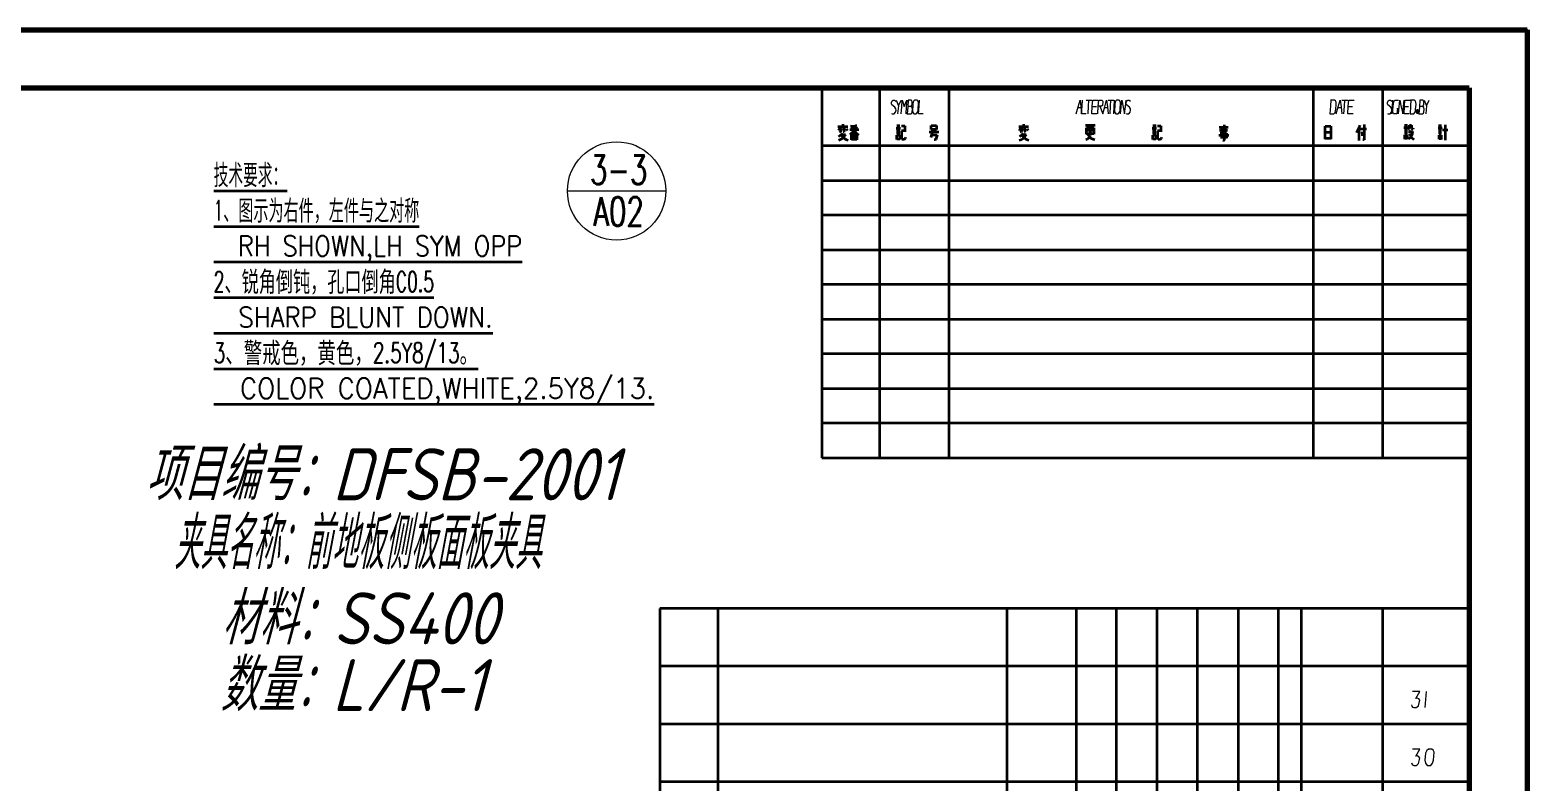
# Model space of a CAD drawing. Header units: millimetres. Extents: x 1333 to 104182, y -62926 to -5704.
# Drawn here: x 51010 to 51528, y -61988 to -61728 of the extents above; entities that cross this region are included whole.
import ezdxf
from ezdxf.enums import TextEntityAlignment as Align

# ---------------------------------------------------------------- set-up
doc = ezdxf.new("R2010")
doc.units = ezdxf.units.MM
doc.header["$LTSCALE"] = 0.5
doc.layers.add('08', color=1, linetype='Continuous')
doc.layers.add('11', color=3, linetype='Continuous')
doc.layers.add('TEXT', color=1, linetype='Continuous', lineweight=35)
doc.layers.add('材质&数量层', color=1, linetype='Continuous', lineweight=9)
doc.styles.add('GB', font='gbeitc.shx', dxfattribs={"bigfont": 'gbcbig.shx'})
doc.styles.get("Standard").update_dxf_attribs({"font": 'simplex.shx'})

# ---------------------------------------------------------------- blocks, each defined once
blk = doc.blocks.new('D')
at = {"color": 7, "lineweight": 35, "ltscale": 0.25}
for p, q in [((54076.08, -14049.04), (54076.08, -14069.04)), ((54096.08, -14049.04), (54096.08, -14069.04)), ((54196.08, -14049.04), (54196.08, -14069.04)), ((54220.08, -14049.04), (54220.08, -14069.04)), ((54234.08, -14069.04), (54234.08, -14049.04)), ((54248.08, -14069.04), (54248.08, -14049.04)), ((54262.08, -14069.04), (54262.08, -14049.04)), ((54276.08, -14049.04), (54276.08, -14069.04)), ((54290.08, -14069.04), (54290.08, -14049.04)), ((54298.08, -14069.04), (54298.08, -14049.04)), ((54326.08, -14049.04), (54326.08, -14069.04))]:
    blk.add_line(p, q, dxfattribs=at)
at = {"color": 7, "lineweight": 35}
for p, q in [((54356.08, -14049.04), (54076.08, -14049.04)), ((54356.08, -14069.04), (54076.08, -14069.04))]:
    blk.add_line(p, q, dxfattribs=at)
blk = doc.blocks.new('arwear')
at = {"layer": '08', "color": 3, "xscale": 0.5, "yscale": 0.5, "zscale": 0.5}
for p in [(26347.04, -5282.51), (26347.04, -5292.51), (26347.04, -5302.51), (26347.04, -5312.51), (26347.04, -5322.51), (26347.04, -5332.51), (26347.04, -5342.51), (26347.04, -5352.51), (26347.04, -5362.51), (26347.04, -5372.51), (26347.04, -5382.51), (26347.04, -5392.51), (26347.04, -5402.51), (26347.04, -5412.51), (26347.04, -5422.51), (26347.04, -5432.51), (26347.04, -5442.51), (26347.04, -5452.51), (26347.04, -5462.51), (26347.04, -5472.51), (26347.04, -5482.51), (26347.04, -5492.51), (26347.04, -5502.51), (26347.04, -5512.51), (26347.04, -5522.51), (26347.04, -5532.51), (26347.04, -5542.51), (26347.04, -5552.51), (26347.04, -5562.51), (26347.04, -5572.51), (26347.04, -5582.51), (26347.04, -5592.51)]:
    blk.add_blockref('D', p, dxfattribs=at)

msp = doc.modelspace()

# ---------------------------------------------------------------- linework, layer by layer
at = {"color": 7, "lineweight": 70}
for p, q in [((49845.971, -61727.561), (51527.971, -61727.561)), ((51527.971, -61727.561), (51527.971, -62915.561)), ((49895.971, -61747.561), (51507.971, -61747.561)), ((51507.971, -61747.561), (51507.971, -62895.561))]:
    msp.add_line(p, q, dxfattribs=at)
at = {"color": 7, "lineweight": 35}
for p, q in [((51283.971, -61747.561), (51283.971, -61875.561)), ((51303.971, -61747.561), (51303.971, -61875.561)), ((51327.971, -61747.561), (51327.971, -61875.561)), ((51453.971, -61747.561), (51453.971, -61875.561)), ((51477.971, -61749.272), (51477.971, -61875.561)), ((51283.971, -61767.561), (51507.971, -61767.561)), ((51283.971, -61779.561), (51507.971, -61779.561)), ((51507.971, -61791.561), (51283.971, -61791.561)), ((51283.971, -61803.561), (51507.971, -61803.561)), ((51507.971, -61815.561), (51283.971, -61815.561)), ((51283.971, -61827.561), (51507.971, -61827.561)), ((51507.971, -61839.561), (51283.971, -61839.561)), ((51283.971, -61851.561), (51507.971, -61851.561)), ((51507.971, -61863.561), (51283.971, -61863.561)), ((51283.971, -61875.561), (51507.971, -61875.561))]:
    msp.add_line(p, q, dxfattribs=at)
at = {"color": 7, "lineweight": 35, "ltscale": 0.021387}
msp.add_line((51477.971, -61747.561), (51477.971, -61749.272), dxfattribs=at)
at = {"color": 7, "lineweight": 35, "ltscale": 0.042102}
for p, q in [((51289.568, -61760.927), (51292.936, -61760.927)), ((51352.117, -61760.95), (51355.485, -61760.95))]:
    msp.add_line(p, q, dxfattribs=at)
at = {"color": 7, "lineweight": 35, "ltscale": 0.011789}
msp.add_line((51290.148, -61761.537), (51289.709, -61762.372), dxfattribs=at)
at = {"color": 7, "lineweight": 35, "ltscale": 0.004926}
msp.add_line((51290.377, -61762.795), (51290.06, -61763.03), dxfattribs=at)
at = {"color": 7, "lineweight": 35, "ltscale": 0.014817}
msp.add_line((51290.835, -61761.702), (51290.377, -61762.795), dxfattribs=at)
at = {"color": 7, "lineweight": 35, "ltscale": 0.006214}
msp.add_line((51291.09, -61763.348), (51290.764, -61763.724), dxfattribs=at)
at = {"color": 7, "lineweight": 35, "ltscale": 0.009754}
msp.add_line((51290.923, -61760.927), (51290.835, -61761.702), dxfattribs=at)
at = {"color": 7, "lineweight": 35, "ltscale": 0.009991}
msp.add_line((51291.204, -61760.127), (51291.204, -61760.927), dxfattribs=at)
at = {"color": 7, "lineweight": 35, "ltscale": 0.002087}
msp.add_line((51291.555, -61762.83), (51291.388, -61762.83), dxfattribs=at)
at = {"color": 7, "lineweight": 35, "ltscale": 0.002383}
msp.add_line((51291.67, -61762.678), (51291.555, -61762.83), dxfattribs=at)
at = {"color": 7, "lineweight": 35, "ltscale": 0.021887}
msp.add_line((51291.67, -61760.927), (51291.67, -61762.678), dxfattribs=at)
at = {"color": 7, "lineweight": 35, "ltscale": 0.00831}
msp.add_line((51292.435, -61761.737), (51292.822, -61762.278), dxfattribs=at)
at = {"color": 7, "lineweight": 35, "ltscale": 0.039355}
msp.add_line((51293.628, -61761.95), (51296.776, -61761.95), dxfattribs=at)
at = {"color": 7, "lineweight": 35, "ltscale": 0.011418}
msp.add_line((51294.331, -61763.172), (51293.663, -61763.795), dxfattribs=at)
at = {"color": 7, "lineweight": 35, "ltscale": 0.015064}
msp.add_line((51293.944, -61760.763), (51295.149, -61760.775), dxfattribs=at)
at = {"color": 7, "lineweight": 35, "ltscale": 0.00671}
msp.add_line((51294.269, -61761.186), (51294.48, -61761.68), dxfattribs=at)
at = {"color": 7, "lineweight": 35, "ltscale": 0.007915}
msp.add_line((51294.727, -61762.679), (51294.331, -61763.172), dxfattribs=at)
at = {"color": 7, "lineweight": 35, "ltscale": 0.009843}
msp.add_line((51295.026, -61761.95), (51294.727, -61762.679), dxfattribs=at)
at = {"color": 7, "lineweight": 35, "ltscale": 0.012538}
msp.add_line((51295.149, -61760.775), (51296.108, -61760.481), dxfattribs=at)
at = {"color": 7, "lineweight": 35, "ltscale": 0.030411}
msp.add_line((51295.149, -61760.775), (51295.149, -61763.208), dxfattribs=at)
at = {"color": 7, "lineweight": 35, "ltscale": 0.008952}
msp.add_line((51295.334, -61761.95), (51295.554, -61762.632), dxfattribs=at)
at = {"color": 7, "lineweight": 35, "ltscale": 0.006482}
msp.add_line((51295.554, -61762.632), (51295.817, -61763.078), dxfattribs=at)
at = {"color": 7, "lineweight": 35, "ltscale": 0.010111}
msp.add_line((51295.968, -61761.01), (51295.738, -61761.786), dxfattribs=at)
at = {"color": 7, "lineweight": 35, "ltscale": 0.01551}
msp.add_line((51295.817, -61763.078), (51296.776, -61763.866), dxfattribs=at)
at = {"color": 7, "lineweight": 35, "ltscale": 0.018872}
msp.add_line((51309.69, -61761.567), (51311.2, -61761.567), dxfattribs=at)
at = {"color": 7, "lineweight": 35, "ltscale": 0.014844}
msp.add_line((51309.819, -61762.343), (51311.007, -61762.343), dxfattribs=at)
at = {"color": 7, "lineweight": 35, "ltscale": 0.014185}
for p, q in [((51309.819, -61763.144), (51310.954, -61763.144)), ((51398.395, -61763.148), (51399.53, -61763.148))]:
    msp.add_line(p, q, dxfattribs=at)
at = {"color": 7, "lineweight": 35, "ltscale": 0.014014}
msp.add_line((51309.897, -61760.611), (51311.018, -61760.611), dxfattribs=at)
at = {"color": 7, "lineweight": 35, "ltscale": 0.01499}
for p, q in [((51311.535, -61760.727), (51312.734, -61760.727)), ((51400.111, -61760.731), (51401.31, -61760.731))]:
    msp.add_line(p, q, dxfattribs=at)
at = {"color": 7, "lineweight": 35, "ltscale": 0.031509}
for p, q in [((51311.548, -61762.472), (51311.548, -61764.993)), ((51400.124, -61762.476), (51400.124, -61764.997))]:
    msp.add_line(p, q, dxfattribs=at)
at = {"color": 7, "lineweight": 35, "ltscale": 0.014832}
for p, q in [((51312.734, -61762.472), (51311.548, -61762.472)), ((51398.395, -61762.347), (51399.582, -61762.347)), ((51401.31, -61762.476), (51400.124, -61762.476))]:
    msp.add_line(p, q, dxfattribs=at)
at = {"color": 7, "lineweight": 35, "ltscale": 0.025369}
for p, q in [((51312.734, -61760.727), (51312.734, -61762.757)), ((51401.31, -61760.731), (51401.31, -61762.76))]:
    msp.add_line(p, q, dxfattribs=at)
at = {"color": 7, "lineweight": 35, "ltscale": 0.041736}
msp.add_line((51321.118, -61762.785), (51324.457, -61762.785), dxfattribs=at)
at = {"color": 7, "lineweight": 35, "ltscale": 0.025637}
msp.add_line((51322.203, -61762.785), (51321.672, -61764.766), dxfattribs=at)
at = {"color": 7, "lineweight": 35, "ltscale": 0.017297}
msp.add_line((51321.837, -61761.995), (51321.837, -61760.611), dxfattribs=at)
at = {"color": 7, "lineweight": 35, "ltscale": 0.022888}
for p, q in [((51321.837, -61760.611), (51323.668, -61760.611)), ((51323.668, -61762.037), (51321.837, -61762.037))]:
    msp.add_line(p, q, dxfattribs=at)
at = {"color": 7, "lineweight": 35, "ltscale": 0.017828}
msp.add_line((51323.668, -61760.611), (51323.668, -61762.037), dxfattribs=at)
at = {"color": 7, "lineweight": 35, "ltscale": 0.011795}
msp.add_line((51352.698, -61761.561), (51352.258, -61762.395), dxfattribs=at)
at = {"color": 7, "lineweight": 35, "ltscale": 0.004929}
msp.add_line((51352.927, -61762.818), (51352.61, -61763.054), dxfattribs=at)
at = {"color": 7, "lineweight": 35, "ltscale": 0.014806}
msp.add_line((51353.384, -61761.725), (51352.927, -61762.818), dxfattribs=at)
at = {"color": 7, "lineweight": 35, "ltscale": 0.006216}
msp.add_line((51353.638, -61763.371), (51353.313, -61763.747), dxfattribs=at)
at = {"color": 7, "lineweight": 35, "ltscale": 0.009761}
msp.add_line((51353.471, -61760.95), (51353.384, -61761.725), dxfattribs=at)
at = {"color": 7, "lineweight": 35, "ltscale": 0.009985}
for p, q in [((51353.753, -61760.151), (51353.753, -61760.95)), ((51497.512, -61763.913), (51498.31, -61763.913)), ((51497.512, -61765.088), (51498.31, -61765.088))]:
    msp.add_line(p, q, dxfattribs=at)
at = {"color": 7, "lineweight": 35, "ltscale": 0.002075}
msp.add_line((51354.104, -61762.853), (51353.938, -61762.853), dxfattribs=at)
at = {"color": 7, "lineweight": 35, "ltscale": 0.002388}
msp.add_line((51354.22, -61762.701), (51354.104, -61762.853), dxfattribs=at)
at = {"color": 7, "lineweight": 35, "ltscale": 0.021893}
msp.add_line((51354.22, -61760.95), (51354.22, -61762.701), dxfattribs=at)
at = {"color": 7, "lineweight": 35, "ltscale": 0.008315}
msp.add_line((51354.984, -61761.761), (51355.372, -61762.301), dxfattribs=at)
at = {"color": 7, "lineweight": 35, "ltscale": 0.042236}
msp.add_line((51375.22, -61760.495), (51378.598, -61760.495), dxfattribs=at)
at = {"color": 7, "lineweight": 35, "ltscale": 0.032397}
for p, q in [((51375.539, -61761.39), (51378.131, -61761.39)), ((51375.539, -61762.252), (51378.131, -61762.252)), ((51375.539, -61763.317), (51378.131, -61763.317))]:
    msp.add_line(p, q, dxfattribs=at)
at = {"color": 7, "lineweight": 35, "ltscale": 0.027151}
msp.add_line((51375.539, -61763.562), (51375.539, -61761.39), dxfattribs=at)
at = {"color": 7, "lineweight": 35, "ltscale": 0.008883}
msp.add_line((51376.835, -61763.296), (51376.728, -61763.998), dxfattribs=at)
at = {"color": 7, "lineweight": 35, "ltscale": 0.035004}
msp.add_line((51376.835, -61760.495), (51376.835, -61763.296), dxfattribs=at)
at = {"color": 7, "lineweight": 35, "ltscale": 0.027817}
msp.add_line((51378.131, -61761.39), (51378.131, -61763.615), dxfattribs=at)
at = {"color": 7, "lineweight": 35, "ltscale": 0.01886}
msp.add_line((51398.266, -61761.571), (51399.775, -61761.571), dxfattribs=at)
at = {"color": 7, "lineweight": 35, "ltscale": 0.014026}
msp.add_line((51398.472, -61760.615), (51399.595, -61760.615), dxfattribs=at)
at = {"color": 7, "lineweight": 35, "ltscale": 0.039539}
msp.add_line((51421.392, -61761.16), (51424.555, -61761.16), dxfattribs=at)
at = {"color": 7, "lineweight": 35, "ltscale": 0.027844}
msp.add_line((51421.804, -61763.279), (51424.032, -61763.279), dxfattribs=at)
at = {"color": 7, "lineweight": 35, "ltscale": 0.026208}
for p, q in [((51424.032, -61761.816), (51421.935, -61761.816)), ((51421.935, -61762.641), (51424.032, -61762.641))]:
    msp.add_line(p, q, dxfattribs=at)
at = {"color": 7, "lineweight": 35, "ltscale": 0.010318}
for p, q in [((51421.935, -61761.816), (51421.935, -61762.641)), ((51424.032, -61762.641), (51424.032, -61761.816))]:
    msp.add_line(p, q, dxfattribs=at)
at = {"color": 7, "lineweight": 35, "ltscale": 0.066351}
msp.add_line((51423.134, -61760.353), (51423.134, -61765.661), dxfattribs=at)
at = {"color": 7, "lineweight": 35, "ltscale": 0.0211}
msp.add_line((51424.032, -61763.279), (51424.032, -61764.967), dxfattribs=at)
at = {"color": 7, "lineweight": 35, "ltscale": 0.023889}
for p, q in [((51458.178, -61760.846), (51460.089, -61760.846)), ((51458.178, -61762.874), (51460.089, -61762.874)), ((51458.178, -61765.015), (51460.089, -61765.015))]:
    msp.add_line(p, q, dxfattribs=at)
at = {"color": 7, "lineweight": 35, "ltscale": 0.05564}
for p, q in [((51458.178, -61765.297), (51458.178, -61760.846)), ((51460.089, -61760.846), (51460.089, -61765.297))]:
    msp.add_line(p, q, dxfattribs=at)
at = {"color": 7, "lineweight": 35, "ltscale": 0.022995}
msp.add_line((51469.715, -61761.438), (51468.946, -61763.109), dxfattribs=at)
at = {"color": 7, "lineweight": 35, "ltscale": 0.013653}
msp.add_line((51470.165, -61760.443), (51469.715, -61761.438), dxfattribs=at)
at = {"color": 7, "lineweight": 35, "ltscale": 0.054935}
msp.add_line((51469.715, -61761.438), (51469.715, -61765.833), dxfattribs=at)
at = {"color": 7, "lineweight": 35, "ltscale": 0.028345}
msp.add_line((51470.165, -61761.795), (51472.432, -61761.795), dxfattribs=at)
at = {"color": 7, "lineweight": 35, "ltscale": 0.017561}
msp.add_line((51470.764, -61762.809), (51470.971, -61764.199), dxfattribs=at)
at = {"color": 7, "lineweight": 35, "ltscale": 0.061975}
msp.add_line((51471.664, -61760.292), (51471.664, -61765.25), dxfattribs=at)
at = {"color": 7, "lineweight": 35, "ltscale": 0.018359}
for p, q in [((51485.392, -61761.292), (51486.861, -61761.292)), ((51497.169, -61761.381), (51498.638, -61761.381))]:
    msp.add_line(p, q, dxfattribs=at)
at = {"color": 7, "lineweight": 35, "ltscale": 0.012939}
for p, q in [((51485.544, -61760.529), (51486.579, -61760.529)), ((51497.321, -61760.619), (51498.356, -61760.619))]:
    msp.add_line(p, q, dxfattribs=at)
at = {"color": 7, "lineweight": 35, "ltscale": 0.012463}
for p, q in [((51485.597, -61763.031), (51486.595, -61763.031)), ((51497.374, -61763.12), (51498.371, -61763.12))]:
    msp.add_line(p, q, dxfattribs=at)
at = {"color": 7, "lineweight": 35, "ltscale": 0.012549}
msp.add_line((51485.613, -61762.162), (51486.617, -61762.162), dxfattribs=at)
at = {"color": 7, "lineweight": 35, "ltscale": 0.004377}
msp.add_line((51486.929, -61762.009), (51487.18, -61761.765), dxfattribs=at)
at = {"color": 7, "lineweight": 35, "ltscale": 0.017982}
msp.add_line((51486.944, -61762.696), (51488.383, -61762.68), dxfattribs=at)
at = {"color": 7, "lineweight": 35, "ltscale": 0.005456}
msp.add_line((51487.18, -61761.765), (51487.325, -61761.353), dxfattribs=at)
at = {"color": 7, "lineweight": 35, "ltscale": 0.008327}
msp.add_line((51487.317, -61763.336), (51487.5, -61763.977), dxfattribs=at)
at = {"color": 7, "lineweight": 35, "ltscale": 0.008569}
msp.add_line((51487.325, -61760.484), (51488.011, -61760.484), dxfattribs=at)
at = {"color": 7, "lineweight": 35, "ltscale": 0.010867}
msp.add_line((51487.325, -61761.353), (51487.325, -61760.484), dxfattribs=at)
at = {"color": 7, "lineweight": 35, "ltscale": 0.014679}
msp.add_line((51488.011, -61760.484), (51488.011, -61761.658), dxfattribs=at)
at = {"color": 7, "lineweight": 35, "ltscale": 0.002263}
msp.add_line((51488.011, -61761.658), (51488.129, -61761.795), dxfattribs=at)
at = {"color": 7, "lineweight": 35, "ltscale": 0.005359}
msp.add_line((51488.129, -61761.795), (51488.557, -61761.795), dxfattribs=at)
at = {"color": 7, "lineweight": 35, "ltscale": 0.012057}
msp.add_line((51488.383, -61762.68), (51488.192, -61763.626), dxfattribs=at)
at = {"color": 7, "lineweight": 35, "ltscale": 0.005774}
msp.add_line((51488.557, -61761.795), (51488.686, -61761.352), dxfattribs=at)
at = {"color": 7, "lineweight": 35, "ltscale": 0.012561}
msp.add_line((51497.389, -61762.251), (51498.394, -61762.251), dxfattribs=at)
at = {"color": 7, "lineweight": 35, "ltscale": 0.022827}
msp.add_line((51498.768, -61762.11), (51500.595, -61762.11), dxfattribs=at)
at = {"color": 7, "lineweight": 35, "ltscale": 0.06644}
msp.add_line((51499.661, -61760.32), (51499.661, -61765.636), dxfattribs=at)
at = {"color": 7, "lineweight": 35, "ltscale": 0.009835}
msp.add_line((51290.456, -61765.486), (51289.709, -61765.733), dxfattribs=at)
at = {"color": 7, "lineweight": 35, "ltscale": 0.016038}
msp.add_line((51290.764, -61763.724), (51289.77, -61764.535), dxfattribs=at)
at = {"color": 7, "lineweight": 35, "ltscale": 0.0066}
msp.add_line((51290.923, -61765.24), (51290.456, -61765.486), dxfattribs=at)
at = {"color": 7, "lineweight": 35, "ltscale": 0.00925}
for p, q in [((51290.566, -61763.885), (51291.081, -61764.417)), ((51353.115, -61763.909), (51353.63, -61764.44))]:
    msp.add_line(p, q, dxfattribs=at)
at = {"color": 7, "lineweight": 35, "ltscale": 0.017139}
msp.add_line((51290.764, -61763.724), (51292.136, -61763.724), dxfattribs=at)
at = {"color": 7, "lineweight": 35, "ltscale": 0.012322}
msp.add_line((51291.599, -61764.523), (51290.923, -61765.24), dxfattribs=at)
at = {"color": 7, "lineweight": 35, "ltscale": 0.014031}
msp.add_line((51291.081, -61764.417), (51291.881, -61765.204), dxfattribs=at)
at = {"color": 7, "lineweight": 35, "ltscale": 0.012031}
msp.add_line((51292.136, -61763.724), (51291.599, -61764.523), dxfattribs=at)
at = {"color": 7, "lineweight": 35, "ltscale": 0.007188}
msp.add_line((51291.881, -61765.204), (51292.4, -61765.451), dxfattribs=at)
at = {"color": 7, "lineweight": 35, "ltscale": 0.00853}
msp.add_line((51292.4, -61765.451), (51293.059, -61765.628), dxfattribs=at)
at = {"color": 7, "lineweight": 35, "ltscale": 0.021875}
for p, q in [((51294.278, -61763.584), (51296.028, -61763.584)), ((51294.278, -61764.406), (51296.028, -61764.406)), ((51294.278, -61765.3), (51296.028, -61765.3))]:
    msp.add_line(p, q, dxfattribs=at)
at = {"color": 7, "lineweight": 35, "ltscale": 0.025122}
msp.add_line((51294.278, -61765.593), (51294.278, -61763.584), dxfattribs=at)
at = {"color": 7, "lineweight": 35, "ltscale": 0.021451}
msp.add_line((51295.167, -61765.3), (51295.167, -61763.584), dxfattribs=at)
at = {"color": 7, "lineweight": 35, "ltscale": 0.024973}
msp.add_line((51296.028, -61763.584), (51296.028, -61765.581), dxfattribs=at)
at = {"color": 7, "lineweight": 35, "ltscale": 0.018579}
for p, q in [((51309.962, -61765.419), (51309.962, -61763.933)), ((51398.537, -61765.423), (51398.537, -61763.937))]:
    msp.add_line(p, q, dxfattribs=at)
at = {"color": 7, "lineweight": 35, "ltscale": 0.012085}
for p, q in [((51309.962, -61763.933), (51310.929, -61763.933)), ((51309.962, -61765.161), (51310.929, -61765.161))]:
    msp.add_line(p, q, dxfattribs=at)
at = {"color": 7, "lineweight": 35, "ltscale": 0.019064}
for p, q in [((51310.929, -61763.933), (51310.929, -61765.458)), ((51399.505, -61763.937), (51399.505, -61765.462))]:
    msp.add_line(p, q, dxfattribs=at)
at = {"color": 7, "lineweight": 35, "ltscale": 0.004025}
for p, q in [((51311.548, -61764.993), (51311.709, -61765.272)), ((51400.124, -61764.997), (51400.285, -61765.276))]:
    msp.add_line(p, q, dxfattribs=at)
at = {"color": 7, "lineweight": 35, "ltscale": 0.011365}
for p, q in [((51311.709, -61765.272), (51312.618, -61765.272)), ((51400.285, -61765.276), (51401.194, -61765.276))]:
    msp.add_line(p, q, dxfattribs=at)
at = {"color": 7, "lineweight": 35, "ltscale": 0.004087}
for p, q in [((51312.618, -61765.272), (51312.901, -61765.108)), ((51401.194, -61765.276), (51401.477, -61765.112))]:
    msp.add_line(p, q, dxfattribs=at)
at = {"color": 7, "lineweight": 35, "ltscale": 0.006186}
for p, q in [((51312.901, -61765.108), (51313.03, -61764.63)), ((51401.477, -61765.112), (51401.605, -61764.634))]:
    msp.add_line(p, q, dxfattribs=at)
at = {"color": 7, "lineweight": 35, "ltscale": 0.024377}
msp.add_line((51321.915, -61763.857), (51323.865, -61763.857), dxfattribs=at)
at = {"color": 7, "lineweight": 35, "ltscale": 0.004529}
msp.add_line((51323.171, -61765.603), (51322.808, -61765.603), dxfattribs=at)
at = {"color": 7, "lineweight": 35, "ltscale": 0.003862}
msp.add_line((51323.438, -61765.448), (51323.171, -61765.603), dxfattribs=at)
at = {"color": 7, "lineweight": 35, "ltscale": 0.020594}
msp.add_line((51323.865, -61763.857), (51323.438, -61765.448), dxfattribs=at)
at = {"color": 7, "lineweight": 35, "ltscale": 0.009847}
msp.add_line((51353.006, -61765.51), (51352.258, -61765.757), dxfattribs=at)
at = {"color": 7, "lineweight": 35, "ltscale": 0.016036}
msp.add_line((51353.313, -61763.747), (51352.319, -61764.558), dxfattribs=at)
at = {"color": 7, "lineweight": 35, "ltscale": 0.006588}
msp.add_line((51353.471, -61765.263), (51353.006, -61765.51), dxfattribs=at)
at = {"color": 7, "lineweight": 35, "ltscale": 0.017151}
msp.add_line((51353.313, -61763.747), (51354.685, -61763.747), dxfattribs=at)
at = {"color": 7, "lineweight": 35, "ltscale": 0.012333}
msp.add_line((51354.149, -61764.546), (51353.471, -61765.263), dxfattribs=at)
at = {"color": 7, "lineweight": 35, "ltscale": 0.014038}
msp.add_line((51353.63, -61764.44), (51354.43, -61765.228), dxfattribs=at)
at = {"color": 7, "lineweight": 35, "ltscale": 0.012028}
msp.add_line((51354.685, -61763.747), (51354.149, -61764.546), dxfattribs=at)
at = {"color": 7, "lineweight": 35, "ltscale": 0.007179}
msp.add_line((51354.43, -61765.228), (51354.949, -61765.474), dxfattribs=at)
at = {"color": 7, "lineweight": 35, "ltscale": 0.008541}
msp.add_line((51354.949, -61765.474), (51355.609, -61765.651), dxfattribs=at)
at = {"color": 7, "lineweight": 35, "ltscale": 0.008567}
msp.add_line((51375.932, -61765.308), (51375.305, -61765.585), dxfattribs=at)
at = {"color": 7, "lineweight": 35, "ltscale": 0.003786}
msp.add_line((51375.879, -61763.977), (51375.974, -61763.69), dxfattribs=at)
at = {"color": 7, "lineweight": 35, "ltscale": 0.011296}
msp.add_line((51376.538, -61764.637), (51375.932, -61765.308), dxfattribs=at)
at = {"color": 7, "lineweight": 35, "ltscale": 0.020991}
msp.add_line((51375.974, -61763.69), (51377.1, -61764.935), dxfattribs=at)
at = {"color": 7, "lineweight": 35, "ltscale": 0.008331}
msp.add_line((51376.728, -61763.998), (51376.538, -61764.637), dxfattribs=at)
at = {"color": 7, "lineweight": 35, "ltscale": 0.01117}
msp.add_line((51377.1, -61764.935), (51377.897, -61765.34), dxfattribs=at)
at = {"color": 7, "lineweight": 35, "ltscale": 0.00657}
msp.add_line((51377.897, -61765.34), (51378.407, -61765.468), dxfattribs=at)
at = {"color": 7, "lineweight": 35, "ltscale": 0.012097}
for p, q in [((51398.537, -61763.937), (51399.505, -61763.937)), ((51398.537, -61765.165), (51399.505, -61765.165))]:
    msp.add_line(p, q, dxfattribs=at)
at = {"color": 7, "lineweight": 35, "ltscale": 0.043738}
msp.add_line((51421.3, -61763.992), (51424.799, -61763.992), dxfattribs=at)
at = {"color": 7, "lineweight": 35, "ltscale": 0.026904}
msp.add_line((51421.88, -61764.648), (51424.032, -61764.648), dxfattribs=at)
at = {"color": 7, "lineweight": 35, "ltscale": 0.003943}
msp.add_line((51423, -61765.893), (51422.684, -61765.893), dxfattribs=at)
at = {"color": 7, "lineweight": 35, "ltscale": 0.003344}
msp.add_line((51423.134, -61765.661), (51423, -61765.893), dxfattribs=at)
at = {"color": 7, "lineweight": 35, "ltscale": 0.004773}
msp.add_line((51471.577, -61765.572), (51471.195, -61765.572), dxfattribs=at)
at = {"color": 7, "lineweight": 35, "ltscale": 0.00416}
msp.add_line((51471.664, -61765.25), (51471.577, -61765.572), dxfattribs=at)
at = {"color": 7, "lineweight": 35, "ltscale": 0.009998}
for p, q in [((51485.734, -61763.824), (51486.534, -61763.824)), ((51485.734, -61764.999), (51486.534, -61764.999))]:
    msp.add_line(p, q, dxfattribs=at)
at = {"color": 7, "lineweight": 35, "ltscale": 0.018304}
for p, q in [((51485.734, -61765.289), (51485.734, -61763.824)), ((51497.512, -61765.378), (51497.512, -61763.913))]:
    msp.add_line(p, q, dxfattribs=at)
at = {"color": 7, "lineweight": 35, "ltscale": 0.019257}
msp.add_line((51486.534, -61763.824), (51486.534, -61765.365), dxfattribs=at)
at = {"color": 7, "lineweight": 35, "ltscale": 0.007735}
msp.add_line((51487.439, -61764.999), (51486.952, -61765.38), dxfattribs=at)
at = {"color": 7, "lineweight": 35, "ltscale": 0.007985}
msp.add_line((51487.812, -61764.48), (51487.439, -61764.999), dxfattribs=at)
at = {"color": 7, "lineweight": 35, "ltscale": 0.010726}
msp.add_line((51487.5, -61763.977), (51487.971, -61764.694), dxfattribs=at)
at = {"color": 7, "lineweight": 35, "ltscale": 0.011689}
msp.add_line((51488.192, -61763.626), (51487.812, -61764.48), dxfattribs=at)
at = {"color": 7, "lineweight": 35, "ltscale": 0.013763}
msp.add_line((51487.971, -61764.694), (51488.794, -61765.426), dxfattribs=at)
at = {"color": 7, "lineweight": 35, "ltscale": 0.01926}
msp.add_line((51498.31, -61763.913), (51498.31, -61765.454), dxfattribs=at)
at = {"color": 3, "lineweight": 35, "ltscale": 0.31754}
msp.add_line((51073.578, -61783.159), (51098.981, -61783.159), dxfattribs=at)
at = {"color": 3, "lineweight": 35}
for p, q in [((51073.578, -61795.466), (51144.707, -61795.466)), ((51073.578, -61807.772), (51180.271, -61807.772)), ((51073.578, -61820.079), (51149.787, -61820.079)), ((51073.578, -61832.385), (51170.11, -61832.385)), ((51073.578, -61844.692), (51165.029, -61844.692)), ((51073.578, -61856.998), (51225.997, -61856.998))]:
    msp.add_line(p, q, dxfattribs=at)
at = {"color": 7, "lineweight": 35, "ltscale": 0.25}
for p, q in [((51507.971, -61947.561), (51507.971, -61927.561)), ((51507.971, -61967.561), (51507.971, -61947.561)), ((51507.971, -61987.561), (51507.971, -61967.561)), ((51507.971, -62007.561), (51507.971, -61987.561))]:
    msp.add_line(p, q, dxfattribs=at)
at = {"color": 3}
msp.add_lwpolyline([(49845.971, -61727.561), (51527.971, -61727.561), (51527.971, -62915.561), (49845.971, -62915.561)], close=True, dxfattribs=at)
at = {"color": 7, "lineweight": 13}
for points in [[(51308.035, -61756.415), (51308.305, -61756.595), (51308.979, -61756.595), (51309.518, -61755.935), (51309.653, -61755.335), (51309.563, -61754.855), (51309.203, -61754.315), (51308.215, -61753.475), (51308.035, -61753.055), (51308.08, -61752.695), (51308.35, -61752.095), (51308.664, -61751.795), (51309.159, -61751.795), (51309.608, -61752.155)], [(51309.653, -61751.795), (51310.462, -61753.835), (51310.192, -61756.595)], [(51310.462, -61753.835), (51311.45, -61751.795)], [(51311.45, -61756.595), (51311.63, -61754.195), (51311.81, -61751.795), (51312.484, -61754.075), (51313.383, -61751.795), (51313.203, -61754.195), (51313.023, -61756.595)], [(51313.383, -61756.595), (51314.776, -61756.595), (51315.091, -61756.295), (51315.225, -61755.995), (51315.36, -61754.915), (51315.18, -61754.375), (51314.731, -61754.015), (51314.956, -61753.775), (51315.27, -61753.235), (51315.27, -61752.515), (51315.091, -61751.975), (51314.866, -61751.795), (51313.877, -61751.795), (51313.697, -61754.195), (51313.518, -61756.595)], [(51319.045, -61756.595), (51317.427, -61756.595), (51317.607, -61753.895), (51317.742, -61751.795)], [(51371.988, -61756.595), (51372.651, -61754.195), (51373.315, -61751.795), (51373.58, -61754.195), (51373.845, -61756.595)], [(51375.437, -61756.595), (51373.845, -61756.595), (51374.022, -61753.895), (51374.155, -61751.795)], [(51375.437, -61751.795), (51377.383, -61751.795)], [(51376.101, -61756.595), (51376.277, -61753.895), (51376.41, -61751.795)], [(51379.152, -61756.595), (51377.383, -61756.595), (51377.56, -61753.895), (51377.692, -61751.795), (51379.461, -61751.795)], [(51379.461, -61756.595), (51379.638, -61753.895), (51379.771, -61751.795), (51380.921, -61751.795), (51381.186, -61752.275), (51381.097, -61753.655), (51380.744, -61753.955), (51379.638, -61753.955)], [(51381.186, -61756.595), (51381.849, -61754.195), (51382.513, -61751.795), (51382.778, -61754.195), (51383.043, -61756.595)], [(51383.043, -61751.795), (51384.989, -61751.795)], [(51383.706, -61756.595), (51383.883, -61753.895), (51384.016, -61751.795)], [(51384.989, -61756.595), (51385.121, -61754.195), (51385.254, -61751.795)], [(51387.288, -61756.595), (51387.509, -61754.195), (51387.73, -61751.795), (51388.261, -61754.255), (51388.747, -61756.595), (51389.013, -61754.015), (51389.234, -61751.795)], [(51389.234, -61756.415), (51389.499, -61756.595), (51390.163, -61756.595), (51390.693, -61755.935), (51390.826, -61755.335), (51390.737, -61754.855), (51390.384, -61754.315), (51389.411, -61753.475), (51389.234, -61753.055), (51389.278, -61752.695), (51389.543, -61752.095), (51389.853, -61751.795), (51390.339, -61751.795), (51390.782, -61752.155)], [(51459.785, -61756.595), (51461.125, -61756.595), (51461.541, -61756.055), (51461.725, -61755.515), (51461.818, -61754.975), (51461.956, -61753.295), (51461.91, -61752.575), (51461.679, -61752.035), (51461.31, -61751.795), (51459.97, -61751.795)], [(51460.108, -61751.795), (51459.97, -61753.835), (51459.785, -61756.595)], [(51461.956, -61756.595), (51462.649, -61754.195), (51463.342, -61751.795), (51463.62, -61754.195), (51463.897, -61756.595)], [(51463.897, -61751.795), (51465.93, -61751.795)], [(51464.59, -61756.595), (51464.775, -61753.895), (51464.913, -61751.795)], [(51467.778, -61756.595), (51465.93, -61756.595), (51466.114, -61753.895), (51466.253, -61751.795), (51468.101, -61751.795)], [(51479.654, -61756.415), (51479.918, -61756.595), (51480.579, -61756.595), (51481.107, -61755.935), (51481.24, -61755.335), (51481.151, -61754.855), (51480.799, -61754.315), (51479.83, -61753.475), (51479.654, -61753.055), (51479.698, -61752.695), (51479.962, -61752.095), (51480.271, -61751.795), (51480.755, -61751.795), (51481.195, -61752.155)], [(51481.24, -61756.595), (51481.372, -61754.195), (51481.504, -61751.795)], [(51483.133, -61754.675), (51482.913, -61756.595), (51481.724, -61756.595), (51481.548, -61755.875), (51481.504, -61755.335), (51481.724, -61752.935), (51481.944, -61752.095), (51482.297, -61751.795), (51483.486, -61751.795)], [(51483.486, -61756.595), (51483.706, -61754.195), (51483.926, -61751.795), (51484.455, -61754.255), (51484.939, -61756.595), (51485.203, -61754.015), (51485.423, -61751.795)], [(51487.185, -61756.595), (51485.423, -61756.595), (51485.6, -61753.895), (51485.732, -61751.795), (51487.493, -61751.795)], [(51487.493, -61756.595), (51488.77, -61756.595), (51489.167, -61756.055), (51489.343, -61755.515), (51489.431, -61754.975), (51489.563, -61753.295), (51489.519, -61752.575), (51489.299, -61752.035), (51488.947, -61751.795), (51487.669, -61751.795)], [(51487.802, -61751.795), (51487.669, -61753.835), (51487.493, -61756.595)], [(51490.444, -61756.595), (51491.809, -61756.595), (51492.117, -61756.295), (51492.25, -61755.995), (51492.382, -61754.915), (51492.205, -61754.375), (51491.765, -61754.015), (51491.985, -61753.775), (51492.294, -61753.235), (51492.294, -61752.515), (51492.117, -61751.975), (51491.897, -61751.795), (51490.928, -61751.795), (51490.752, -61754.195), (51490.576, -61756.595)], [(51492.382, -61751.795), (51493.174, -61753.835), (51492.91, -61756.595)], [(51493.174, -61753.835), (51494.143, -61751.795)], [(51314.731, -61754.015), (51313.697, -61754.015)], [(51372.607, -61754.375), (51373.58, -61754.375)], [(51377.56, -61754.015), (51378.975, -61754.015)], [(51380.125, -61753.955), (51381.186, -61756.595)], [(51381.805, -61754.375), (51382.778, -61754.375)], [(51462.603, -61754.375), (51463.62, -61754.375)], [(51466.114, -61754.015), (51467.593, -61754.015)], [(51482.869, -61754.675), (51483.398, -61754.675)], [(51485.6, -61754.015), (51487.009, -61754.015)], [(51490.444, -61755.755), (51489.563, -61755.755)], [(51489.651, -61755.395), (51490.356, -61755.395)], [(51489.651, -61756.115), (51490.356, -61756.115)], [(51491.765, -61754.015), (51490.752, -61754.015)], [(51487.971, -61960.951), (51488.112, -61961.371), (51488.321, -61961.721), (51488.742, -61961.861), (51489.581, -61961.861), (51489.931, -61961.651), (51490.421, -61961.231), (51490.841, -61959.341), (51490.561, -61958.851), (51490.002, -61958.571), (51489.441, -61958.711), (51490.841, -61956.261), (51488.321, -61956.261)], [(51493.012, -61956.261), (51492.801, -61959.061), (51492.591, -61961.861)], [(51487.971, -61980.951), (51488.112, -61981.371), (51488.321, -61981.721), (51488.742, -61981.861), (51489.581, -61981.861), (51489.931, -61981.651), (51490.421, -61981.231), (51490.841, -61979.341), (51490.561, -61978.851), (51490.002, -61978.571), (51489.441, -61978.711), (51490.841, -61976.261), (51488.321, -61976.261)]]:
    msp.add_lwpolyline(points, dxfattribs=at)
for points in [[(51316.664, -61756.595), (51317.203, -61755.875), (51317.338, -61755.155), (51317.427, -61752.635), (51317.158, -61752.035), (51316.933, -61751.795), (51316.124, -61751.795), (51315.855, -61752.035), (51315.585, -61752.575), (51315.45, -61753.175), (51315.36, -61755.815), (51315.81, -61756.595)], [(51386.536, -61756.595), (51387.067, -61755.875), (51387.2, -61755.155), (51387.288, -61752.635), (51387.023, -61752.035), (51386.802, -61751.795), (51386.006, -61751.795), (51385.741, -61752.035), (51385.475, -61752.575), (51385.343, -61753.175), (51385.254, -61755.815), (51385.696, -61756.595)], [(51489.827, -61756.355), (51490.18, -61756.355), (51490.444, -61755.995), (51490.444, -61755.515), (51490.18, -61755.155), (51489.827, -61755.155), (51489.563, -61755.515), (51489.563, -61755.995)], [(51494.622, -61981.861), (51495.252, -61981.091), (51495.601, -61980.111), (51495.811, -61977.311), (51495.532, -61976.611), (51494.971, -61976.261), (51493.921, -61976.261), (51493.291, -61976.751), (51492.872, -61977.661), (51492.591, -61980.041), (51492.801, -61981.091), (51493.431, -61981.861)]]:
    msp.add_lwpolyline(points, close=True, dxfattribs=at)
at = {"layer": '11', "lineweight": 9}
msp.add_line((51195.956, -61783.23), (51229.956, -61783.23), dxfattribs=at)
at = {"layer": '11'}
msp.add_lwpolyline([(49845.971, -61727.561), (51527.971, -61727.561), (51527.971, -62915.561), (49845.971, -62915.561)], close=True, dxfattribs=at)
at = {"layer": '11', "lineweight": 9}
msp.add_circle((51212.956, -61783.23), 17, dxfattribs=at)

# ---------------------------------------------------------------- block references
at = {"layer": '08', "color": 3, "xscale": 2, "yscale": 2, "zscale": 2}
msp.add_blockref('arwear', (-55542.188, -37313.505), dxfattribs=at)

# ---------------------------------------------------------------- texts
at = {"color": 3, "lineweight": 13}
for s, width, p, p2 in [('技术要求：', 0.918189, (51073.578, -61781.159), (51098.981, -61781.159)), ('1、图示为右件，左件与之对称', 0.878136, (51073.578, -61793.466), (51144.707, -61793.466)), ('  RH SHOWN,LH SYM OPP', 0.765743, (51073.578, -61805.772), (51180.271, -61805.772)), ('2、锐角倒钝，孔口倒角C0.5', 0.862751, (51073.578, -61818.079), (51149.787, -61818.079)), ('  SHARP BLUNT DOWN.', 0.776399, (51073.578, -61830.385), (51170.11, -61830.385)), ('3、警戒色，黄色，2.5Y8/13。', 0.849396, (51073.578, -61842.692), (51165.029, -61842.692)), ('  COLOR COATED,WHITE,2.5Y8/13.', 0.840548, (51073.578, -61854.998), (51225.997, -61854.998))]:
    msp.add_text(s, height=7, dxfattribs=dict(at, width=width)).set_placement(p, p2, align=Align.FIT)
at = {"layer": 'TEXT', "linetype": 'Continuous', "lineweight": 9, "width": 0.7}
for s, p in [('3-3', (51213.681, -61780.934)), ('A02', (51213.681, -61795.348))]:
    msp.add_text(s, height=10, dxfattribs=at).set_placement(p, align=Align.CENTER)
at = {"layer": '材质&数量层', "style": 'GB'}
for s, p in [('项目编号：DFSB-2001', (51131.709, -61880.196)), ('材料：SS400', (51123.913, -61930.075)), ('数量：L/R-1', (51121.545, -61953.185))]:
    msp.add_text(s, height=18, dxfattribs=at).set_placement(p, align=Align.MIDDLE)
at = {"layer": '材质&数量层', "style": 'GB', "width": 0.7}
msp.add_text('夹具名称：前地板侧板面板夹具', height=18, dxfattribs=at).set_placement((51123.244, -61904.02), align=Align.MIDDLE)

doc.saveas('drawing.dxf')
